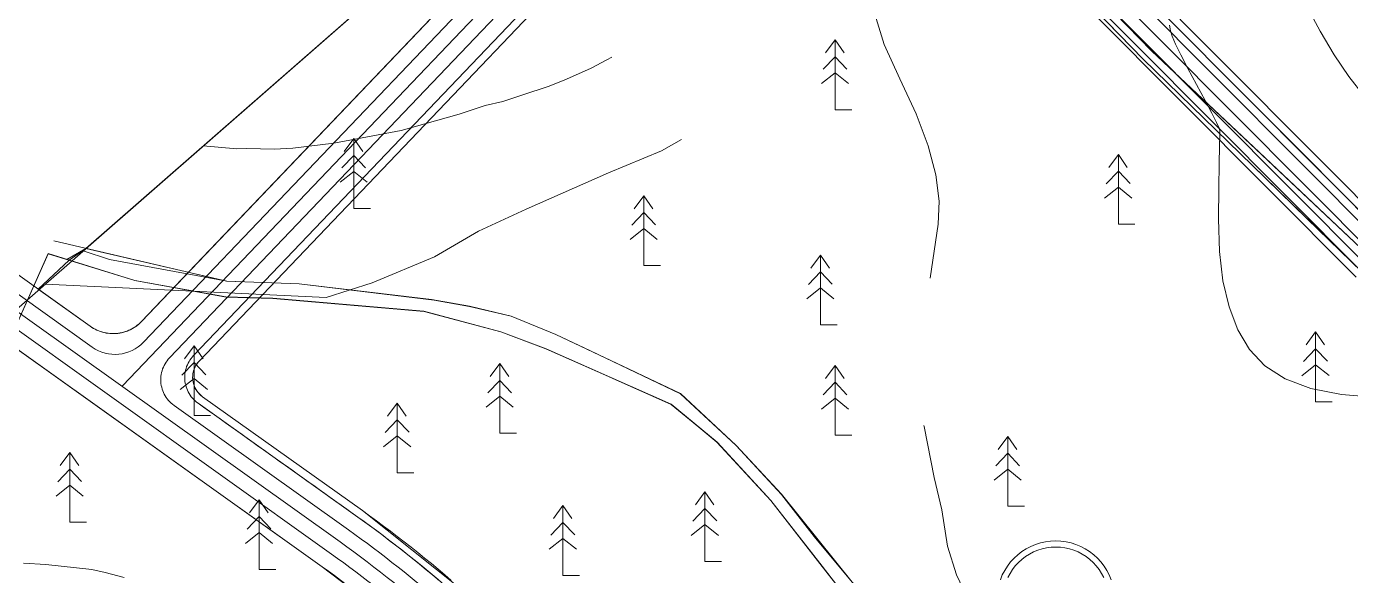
# Model space of a CAD drawing. Header units: metres. Extents: x 532950 to 537618, y 1849954 to 1853119.
# Drawn here: x 533856.8 to 534192.4, y 1851473.4 to 1851612.5 of the extents above; entities that cross this region are included whole.
import ezdxf

# ---------------------------------------------------------------- set-up
doc = ezdxf.new("R2010")
doc.units = ezdxf.units.M
doc.header["$LTSCALE"] = 3.1
for name, color, linetype, lineweight in [('11', 7, 'Continuous', 13), ('29', 7, 'Continuous', 13), ('46', 7, 'Continuous', 13), ('52', 7, 'Continuous', 13), ('53', 7, 'Continuous', 13), ('55', 7, 'Continuous', 13), ('58', 7, 'Continuous', 13), ('60', 7, 'Continuous', 13), ('9', 7, 'Continuous', 13)]:
    doc.layers.add(name, color=color, linetype=linetype, lineweight=lineweight)

msp = doc.modelspace()

# ---------------------------------------------------------------- linework, layer by layer
at = {"layer": '11'}
for points in [[(534514.83, 1851160.09), (534199.19, 1851553.82), (534053.21, 1851700.48)], [(534036.81, 1851684.57), (533881.1, 1851521.47)], [(533967.59, 1851456.18), (533966.03, 1851457.64), (533964.46, 1851459.09), (533962.88, 1851460.52), (533961.29, 1851461.94), (533959.69, 1851463.35), (533958.07, 1851464.75), (533956.45, 1851466.14), (533954.82, 1851467.52), (533953.18, 1851468.89), (533951.53, 1851470.24), (533949.87, 1851471.58), (533948.2, 1851472.91), (533946.52, 1851474.23), (533944.83, 1851475.54), (533943.13, 1851476.83), (533941.43, 1851478.11), (533939.71, 1851479.38), (533937.98, 1851480.64), (533936.25, 1851481.88), (533801.83, 1851577.69)]]:
    msp.add_lwpolyline(points, dxfattribs=at)
at = {"layer": '29'}
for points in [[(534240.97, 1851843.31), (534072.31, 1851703.96), (534071.79, 1851703.49), (534071.31, 1851702.98), (534070.88, 1851702.43), (534070.5, 1851701.84), (534070.17, 1851701.22), (534069.9, 1851700.57), (534069.69, 1851699.91), (534069.53, 1851699.22), (534069.44, 1851698.53), (534069.4, 1851697.83), (534069.43, 1851697.13), (534069.52, 1851696.44), (534069.67, 1851695.75), (534069.88, 1851695.08), (534070.14, 1851694.44), (534070.46, 1851693.81), (534070.84, 1851693.22), (534071.26, 1851692.67), (534071.73, 1851692.15), (534204.61, 1851558.66)], [(534071.73, 1851692.15), (534204.61, 1851558.66)], [(533966.93, 1851469.96), (533941.91, 1851489.82), (533901.41, 1851518.69), (533901, 1851519.01), (533900.63, 1851519.36), (533900.28, 1851519.74), (533899.97, 1851520.14), (533899.69, 1851520.58), (533899.46, 1851521.03), (533899.26, 1851521.51), (533899.1, 1851522), (533898.99, 1851522.5), (533898.92, 1851523.01), (533898.89, 1851523.52), (533898.91, 1851524.04), (533898.97, 1851524.55), (533899.08, 1851525.05), (533899.22, 1851525.54), (533899.41, 1851526.02), (533899.64, 1851526.48), (533899.91, 1851526.92), (533900.21, 1851527.33), (533900.55, 1851527.72), (534048.8, 1851683.01)], [(533900.55, 1851527.72), (534048.8, 1851683.01)], [(534060.26, 1851683.13), (534193.78, 1851548.98)], [(534060.26, 1851683.13), (534193.78, 1851548.98)], [(533964.44, 1851472.14), (533962.77, 1851473.57), (533961.08, 1851474.99), (533959.39, 1851476.4), (533957.68, 1851477.8), (533955.97, 1851479.19), (533954.25, 1851480.56), (533952.51, 1851481.92), (533950.77, 1851483.27), (533949.02, 1851484.6), (533947.25, 1851485.93), (533945.48, 1851487.24), (533943.7, 1851488.54), (533941.91, 1851489.82), (533901.41, 1851518.69), (533901.13, 1851518.9), (533900.86, 1851519.13), (533900.6, 1851519.38), (533900.36, 1851519.64), (533900.14, 1851519.92), (533899.93, 1851520.2), (533899.74, 1851520.5), (533899.57, 1851520.81), (533899.41, 1851521.13), (533899.28, 1851521.46), (533899.16, 1851521.79), (533899.07, 1851522.14), (533898.99, 1851522.48), (533898.94, 1851522.83), (533898.9, 1851523.19), (533898.89, 1851523.54), (533898.9, 1851523.89), (533898.93, 1851524.25), (533898.98, 1851524.6), (533899.05, 1851524.95), (533899.14, 1851525.29), (533899.25, 1851525.63), (533899.38, 1851525.95), (533899.53, 1851526.28), (533899.7, 1851526.59), (533899.89, 1851526.89), (533900.09, 1851527.18), (533900.31, 1851527.46), (533900.55, 1851527.72)]]:
    msp.add_lwpolyline(points, dxfattribs=at)
at = {"layer": '46'}
for points in [[(534031.52, 1851690.25), (533897.84, 1851550.22), (533885.96, 1851537.78), (533885.31, 1851537.16), (533884.62, 1851536.6), (533883.87, 1851536.11), (533883.09, 1851535.68), (533882.27, 1851535.33), (533881.42, 1851535.05), (533880.55, 1851534.85), (533879.67, 1851534.73), (533878.78, 1851534.68), (533877.89, 1851534.72), (533877, 1851534.83), (533876.13, 1851535.02), (533875.28, 1851535.29), (533874.46, 1851535.64), (533873.67, 1851536.05), (533872.92, 1851536.54), (533859.75, 1851545.92), (533867.56, 1851553.31), (533871.83, 1851556.27), (533977.25, 1851648.42)], [(533847.74, 1851535.45), (533931.75, 1851475.57), (533945.71, 1851464.98), (533959.02, 1851453.56), (533956.85, 1851451.18), (533957.08, 1851453.17), (533954.43, 1851453.08), (533945.63, 1851451.13), (533936.94, 1851450.16), (533925.98, 1851452.88), (533918.63, 1851452.8), (533911.28, 1851450.79), (533902.52, 1851451.38), (533888.99, 1851460.18), (533871.92, 1851468.29), (533852.43, 1851471.63)]]:
    msp.add_lwpolyline(points, dxfattribs=at)
at = {"layer": '52'}
for p, q in [((534201.62, 1851555.99), (534065.93, 1851692.31)), ((534034.25, 1851687.32), (533886.46, 1851532.51)), ((533873.42, 1851531.27), (533804.01, 1851580.74)), ((533934.07, 1851478.83), (533799.66, 1851574.63))]:
    msp.add_line(p, q, dxfattribs=at)
for points in [[(533938.43, 1851484.94), (533894.17, 1851516.48), (533893.79, 1851516.77), (533893.43, 1851517.08), (533893.09, 1851517.4), (533892.77, 1851517.75), (533892.47, 1851518.12), (533892.19, 1851518.5), (533891.94, 1851518.9), (533891.71, 1851519.31), (533891.5, 1851519.74), (533891.32, 1851520.18), (533891.17, 1851520.62), (533891.04, 1851521.08), (533890.94, 1851521.54), (533890.87, 1851522.01), (533890.83, 1851522.48), (533890.81, 1851522.95), (533890.82, 1851523.42), (533890.86, 1851523.89), (533890.93, 1851524.36), (533891.02, 1851524.83), (533891.14, 1851525.28), (533891.29, 1851525.73), (533891.47, 1851526.17), (533891.67, 1851526.6), (533891.89, 1851527.01), (533892.14, 1851527.42), (533892.41, 1851527.8), (533892.71, 1851528.17), (533893.02, 1851528.52), (534045.91, 1851688.67)], [(534060.23, 1851688.82), (534196.77, 1851551.65)]]:
    msp.add_lwpolyline(points, dxfattribs=at)
for centre, radius, start, end in [((533879.23, 1851539.41), 10, 234.5211, 316.3287), ((533762.13, 1851237.58), 303.75, 42.6971, 54.5211), ((533762.13, 1851237.58), 296.25, 42.6971, 54.5211)]:
    msp.add_arc(centre, radius, start, end, dxfattribs=at)
at = {"layer": '53'}
for p, q in [((534203.11, 1851557.33), (534070.32, 1851690.74)), ((533931.75, 1851475.57), (533797.34, 1851571.38))]:
    msp.add_line(p, q, dxfattribs=at)
for points in [[(534031.52, 1851690.25), (533885.96, 1851537.78), (533885.61, 1851537.43), (533885.24, 1851537.1), (533884.86, 1851536.79), (533884.47, 1851536.49), (533884.06, 1851536.22), (533883.64, 1851535.97), (533883.2, 1851535.74), (533882.75, 1851535.53), (533882.3, 1851535.34), (533881.84, 1851535.18), (533881.36, 1851535.04), (533880.89, 1851534.92), (533880.4, 1851534.82), (533879.92, 1851534.75), (533879.43, 1851534.71), (533878.93, 1851534.68), (533878.44, 1851534.69), (533877.95, 1851534.71), (533877.46, 1851534.76), (533876.97, 1851534.84), (533876.49, 1851534.93), (533876.01, 1851535.06), (533875.54, 1851535.2), (533875.08, 1851535.37), (533874.63, 1851535.56), (533874.18, 1851535.77), (533873.75, 1851536.01), (533873.33, 1851536.26), (533872.92, 1851536.54), (533806.33, 1851584)], [(533940.75, 1851488.2), (533900.25, 1851517.06), (533899.87, 1851517.35), (533899.51, 1851517.65), (533899.17, 1851517.98), (533898.85, 1851518.33), (533898.55, 1851518.7), (533898.28, 1851519.08), (533898.02, 1851519.48), (533897.79, 1851519.89), (533897.59, 1851520.32), (533897.41, 1851520.75), (533897.25, 1851521.2), (533897.13, 1851521.66), (533897.03, 1851522.12), (533896.95, 1851522.58), (533896.91, 1851523.06), (533896.89, 1851523.53), (533896.9, 1851524), (533896.94, 1851524.47), (533897.01, 1851524.94), (533897.1, 1851525.4), (533897.22, 1851525.86), (533897.37, 1851526.31), (533897.55, 1851526.75), (533897.75, 1851527.18), (533897.97, 1851527.59), (533898.22, 1851527.99), (533898.49, 1851528.38), (533898.79, 1851528.75), (533899.11, 1851529.1), (534047.35, 1851684.39)], [(533899.11, 1851529.1), (534047.35, 1851684.39)], [(534061.67, 1851684.54), (534195.27, 1851550.32)], [(534061.67, 1851684.54), (534195.27, 1851550.32)], [(533897.1, 1851525.4), (533897.22, 1851525.86), (533897.37, 1851526.31), (533897.55, 1851526.75), (533897.75, 1851527.18), (533897.97, 1851527.59), (533898.22, 1851527.99), (533898.49, 1851528.38), (533898.79, 1851528.75), (533899.11, 1851529.1)], [(533961.47, 1851472.05), (533959.8, 1851473.46), (533958.12, 1851474.86), (533956.42, 1851476.25), (533954.72, 1851477.63), (533953.01, 1851478.99), (533951.28, 1851480.34), (533949.55, 1851481.68), (533947.81, 1851483.01), (533946.06, 1851484.33), (533944.3, 1851485.63), (533942.53, 1851486.92), (533940.75, 1851488.2), (533939.35, 1851489.19), (533937.95, 1851490.19), (533936.56, 1851491.18), (533935.16, 1851492.18), (533933.76, 1851493.17), (533932.37, 1851494.17), (533930.97, 1851495.16), (533929.57, 1851496.16), (533928.18, 1851497.15), (533926.78, 1851498.15), (533925.39, 1851499.15), (533923.99, 1851500.14), (533922.59, 1851501.14), (533921.2, 1851502.13), (533919.8, 1851503.13), (533918.4, 1851504.12), (533917.01, 1851505.12), (533915.61, 1851506.11), (533914.21, 1851507.11), (533912.82, 1851508.1), (533911.42, 1851509.1), (533910.02, 1851510.09), (533908.63, 1851511.09), (533907.23, 1851512.09), (533905.83, 1851513.08), (533904.44, 1851514.08), (533903.04, 1851515.07), (533901.64, 1851516.07), (533900.25, 1851517.06), (533899.87, 1851517.35), (533899.51, 1851517.65), (533899.17, 1851517.98), (533898.85, 1851518.33), (533898.55, 1851518.7), (533898.28, 1851519.08), (533898.02, 1851519.48), (533897.79, 1851519.89), (533897.59, 1851520.32), (533897.41, 1851520.75), (533897.25, 1851521.2), (533897.13, 1851521.66), (533897.03, 1851522.12), (533896.95, 1851522.58), (533896.91, 1851523.06), (533896.89, 1851523.53), (533896.9, 1851524), (533896.94, 1851524.47), (533897.01, 1851524.94), (533897.1, 1851525.4)]]:
    msp.add_lwpolyline(points, dxfattribs=at)
for radius in [307.75, 292.25]:
    msp.add_arc((533762.13, 1851237.58), radius, 42.6971, 54.5211, dxfattribs=at)
at = {"layer": '55'}
for p, q in [((534139.79, 1851604.24), (534121.37, 1851623.2)), ((534061.75, 1851609.09), (534061.75, 1851591.42)), ((534058.69, 1851601.65), (534061.75, 1851604.84)), ((534064.73, 1851601.71), (534061.75, 1851604.84)), ((534058.27, 1851598.02), (534061.75, 1851600.8)), ((534065.16, 1851598.03), (534061.75, 1851600.8)), ((534061.75, 1851591.42), (534065.95, 1851591.42)), ((533939.75, 1851584.09), (533939.75, 1851566.42)), ((533936.69, 1851576.65), (533939.75, 1851579.84)), ((533942.73, 1851576.71), (533939.75, 1851579.84)), ((534133.52, 1851580.09), (534133.52, 1851562.42)), ((533936.27, 1851573.02), (533939.75, 1851575.8)), ((533943.16, 1851573.03), (533939.75, 1851575.8)), ((534130.46, 1851572.65), (534133.52, 1851575.85)), ((534136.5, 1851572.71), (534133.52, 1851575.85)), ((534130.04, 1851569.02), (534133.52, 1851571.8)), ((534136.93, 1851569.03), (534133.52, 1851571.8)), ((534013.25, 1851569.59), (534013.25, 1851551.92)), ((533939.75, 1851566.42), (533943.95, 1851566.42)), ((534010.19, 1851562.15), (534013.25, 1851565.34)), ((534016.23, 1851562.21), (534013.25, 1851565.34)), ((534009.77, 1851558.52), (534013.25, 1851561.3)), ((534016.66, 1851558.53), (534013.25, 1851561.3)), ((534133.52, 1851562.42), (534137.72, 1851562.42)), ((534058.02, 1851554.59), (534058.02, 1851536.92)), ((534013.25, 1851551.92), (534017.45, 1851551.92)), ((534054.96, 1851547.15), (534058.02, 1851550.35)), ((534061, 1851547.21), (534058.02, 1851550.35)), ((534054.54, 1851543.52), (534058.02, 1851546.3)), ((534061.43, 1851543.53), (534058.02, 1851546.3)), ((534058.02, 1851536.92), (534062.22, 1851536.92)), ((534183.52, 1851535.09), (534183.52, 1851517.42)), ((533899.25, 1851531.59), (533899.25, 1851513.92)), ((534180.46, 1851527.65), (534183.52, 1851530.85)), ((534186.5, 1851527.71), (534183.52, 1851530.85)), ((533896.19, 1851524.15), (533899.25, 1851527.34)), ((533902.23, 1851524.21), (533899.25, 1851527.34)), ((533976.75, 1851527.09), (533976.75, 1851509.42)), ((534061.75, 1851526.59), (534061.75, 1851508.92)), ((534180.04, 1851524.02), (534183.52, 1851526.8)), ((534186.93, 1851524.03), (534183.52, 1851526.8)), ((533895.77, 1851520.52), (533899.25, 1851523.3)), ((533902.66, 1851520.53), (533899.25, 1851523.3)), ((533973.69, 1851519.65), (533976.75, 1851522.84)), ((533979.73, 1851519.71), (533976.75, 1851522.84)), ((534058.69, 1851519.15), (534061.75, 1851522.34)), ((534064.73, 1851519.21), (534061.75, 1851522.34)), ((533973.27, 1851516.02), (533976.75, 1851518.8)), ((533980.16, 1851516.03), (533976.75, 1851518.8)), ((534058.27, 1851515.52), (534061.75, 1851518.3)), ((534065.16, 1851515.53), (534061.75, 1851518.3)), ((534183.52, 1851517.42), (534187.72, 1851517.42)), ((533950.75, 1851517.09), (533950.75, 1851499.42)), ((533899.25, 1851513.92), (533903.45, 1851513.92)), ((533947.69, 1851509.65), (533950.75, 1851512.84)), ((533953.73, 1851509.71), (533950.75, 1851512.84)), ((533947.27, 1851506.02), (533950.75, 1851508.8)), ((533954.16, 1851506.03), (533950.75, 1851508.8)), ((533976.75, 1851509.42), (533980.95, 1851509.42)), ((534061.75, 1851508.92), (534065.95, 1851508.92)), ((534105.52, 1851508.59), (534105.52, 1851490.92)), ((533867.75, 1851504.59), (533867.75, 1851486.92)), ((534102.46, 1851501.15), (534105.52, 1851504.35)), ((534108.5, 1851501.21), (534105.52, 1851504.35)), ((533864.69, 1851497.15), (533867.75, 1851500.34)), ((533870.73, 1851497.21), (533867.75, 1851500.34)), ((533950.75, 1851499.42), (533954.95, 1851499.42)), ((534102.04, 1851497.52), (534105.52, 1851500.3)), ((534108.93, 1851497.53), (534105.52, 1851500.3)), ((533864.27, 1851493.52), (533867.75, 1851496.3)), ((533871.16, 1851493.53), (533867.75, 1851496.3)), ((534028.75, 1851494.59), (534028.75, 1851476.92)), ((533915.75, 1851492.59), (533915.75, 1851474.92)), ((533992.75, 1851491.09), (533992.75, 1851473.42)), ((534105.52, 1851490.92), (534109.72, 1851490.92)), ((533912.69, 1851485.15), (533915.75, 1851488.34)), ((533918.73, 1851485.21), (533915.75, 1851488.34)), ((534025.69, 1851487.15), (534028.75, 1851490.34)), ((534031.73, 1851487.21), (534028.75, 1851490.34)), ((533867.75, 1851486.92), (533871.95, 1851486.92)), ((533912.27, 1851481.52), (533915.75, 1851484.3)), ((533919.16, 1851481.53), (533915.75, 1851484.3)), ((533989.69, 1851483.65), (533992.75, 1851486.84)), ((533995.73, 1851483.71), (533992.75, 1851486.84)), ((534025.27, 1851483.52), (534028.75, 1851486.3)), ((534032.16, 1851483.53), (534028.75, 1851486.3)), ((533989.27, 1851480.02), (533992.75, 1851482.8)), ((533996.16, 1851480.03), (533992.75, 1851482.8)), ((533915.75, 1851474.92), (533919.95, 1851474.92)), ((534028.75, 1851476.92), (534032.95, 1851476.92)), ((533992.75, 1851473.42), (533996.95, 1851473.42))]:
    msp.add_line(p, q, dxfattribs=at)
for points in [[(534196.45, 1851554.97), (534182.82, 1851567.82), (534169.18, 1851580.67), (534141.92, 1851606.36), (534132.71, 1851615.84), (534123.5, 1851625.31), (534111.13, 1851637.59), (534109.02, 1851635.46), (534121.37, 1851623.2), (534139.79, 1851604.24), (534167.53, 1851577.28), (534181.4, 1851563.8), (534195.27, 1851550.32)], [(534195.27, 1851550.32), (534139.79, 1851604.24), (534121.37, 1851623.2), (534109.02, 1851635.46)], [(534196.45, 1851554.97), (534141.92, 1851606.36), (534123.5, 1851625.31), (534111.13, 1851637.59)], [(534071.83, 1851615.65), (534074.19, 1851607.97), (534078.11, 1851599.24), (534082.26, 1851590.37), (534085.31, 1851582.25), (534087.26, 1851574.89), (534088.1, 1851568.28), (534087.83, 1851562.42), (534085.79, 1851548.73)], [(534181.59, 1851617), (534184.68, 1851611.33), (534188.2, 1851605.3), (534191.94, 1851599.79), (534195.89, 1851594.78)], [(534159.27, 1851586.04), (534159.08, 1851586.7), (534158.38, 1851588.2), (534157.2, 1851590.55), (534155.51, 1851593.74), (534153.33, 1851597.77), (534151.12, 1851601.89), (534149.35, 1851605.3), (534148.02, 1851608.03), (534147.14, 1851610.07), (534146.7, 1851611.42), (534146.45, 1851612.83)], [(534059.32, 1851605.8), (534061.75, 1851609.09), (534064.02, 1851605.8)], [(534059.32, 1851605.8), (534061.75, 1851609.09), (534064.02, 1851605.8)], [(534065.95, 1851591.42), (534061.75, 1851591.42), (534061.75, 1851609.09)], [(533901.55, 1851582.25), (533910.1, 1851581.54), (533912.5, 1851581.61), (533919.62, 1851581.42), (533924.28, 1851581.64), (533934.69, 1851582.95), (533951.72, 1851586.18), (533966.47, 1851590.31), (533973.06, 1851592.47), (533977.5, 1851593.5), (533982.35, 1851595.08), (533989.27, 1851597.39), (533993.62, 1851599.14), (533999.88, 1851601.97), (534003.83, 1851604.03), (534005.1, 1851604.76)], [(533901.55, 1851582.25), (533910.1, 1851581.54), (533912.5, 1851581.61), (533919.62, 1851581.42), (533924.28, 1851581.64), (533934.69, 1851582.95), (533951.72, 1851586.18), (533966.47, 1851590.31), (533973.06, 1851592.47), (533977.5, 1851593.5), (533982.35, 1851595.08), (533989.27, 1851597.39), (533993.62, 1851599.14), (533999.88, 1851601.97), (534003.83, 1851604.03), (534005.1, 1851604.76)], [(534058.69, 1851601.65), (534061.75, 1851604.84), (534064.73, 1851601.71)], [(534058.27, 1851598.02), (534061.75, 1851600.8), (534065.16, 1851598.03)], [(534199.11, 1851518.49), (534190.04, 1851519.22), (534182.27, 1851520.8), (534175.8, 1851523.23), (534170.62, 1851526.52), (534166.73, 1851530.66), (534163.83, 1851535.63), (534161.6, 1851541.43), (534160.03, 1851548.05), (534159.13, 1851555.49), (534158.89, 1851563.75), (534158.98, 1851571.59), (534159.07, 1851577.73), (534159.15, 1851582.19), (534159.21, 1851584.96), (534159.27, 1851586.04)], [(534022.78, 1851583.89), (534017.73, 1851581.02), (534004.3, 1851575.39), (533983.39, 1851566.2), (533971.36, 1851560.62), (533960.2, 1851554.17), (533944.4, 1851547.51), (533932.7, 1851543.81), (533861.47, 1851547.2)], [(534022.78, 1851583.89), (534017.73, 1851581.02), (534004.3, 1851575.39), (533983.39, 1851566.2), (533971.36, 1851560.62), (533960.2, 1851554.17), (533944.4, 1851547.51), (533932.7, 1851543.81), (533861.47, 1851547.2)], [(533937.32, 1851580.8), (533939.75, 1851584.09), (533942.02, 1851580.8)], [(533937.32, 1851580.8), (533939.75, 1851584.09), (533942.02, 1851580.8)], [(533943.95, 1851566.42), (533939.75, 1851566.42), (533939.75, 1851584.09)], [(533936.69, 1851576.65), (533939.75, 1851579.84), (533942.73, 1851576.71)], [(534131.09, 1851576.8), (534133.52, 1851580.09), (534135.79, 1851576.8)], [(534131.09, 1851576.8), (534133.52, 1851580.09), (534135.79, 1851576.8)], [(534137.72, 1851562.42), (534133.52, 1851562.42), (534133.52, 1851580.09)], [(533936.27, 1851573.02), (533939.75, 1851575.8), (533943.16, 1851573.03)], [(534130.46, 1851572.65), (534133.52, 1851575.85), (534136.5, 1851572.71)], [(534130.04, 1851569.02), (534133.52, 1851571.8), (534136.93, 1851569.03)], [(534010.82, 1851566.3), (534013.25, 1851569.59), (534015.52, 1851566.3)], [(534010.82, 1851566.3), (534013.25, 1851569.59), (534015.52, 1851566.3)], [(534017.45, 1851551.92), (534013.25, 1851551.92), (534013.25, 1851569.59)], [(534010.19, 1851562.15), (534013.25, 1851565.34), (534016.23, 1851562.21)], [(534009.77, 1851558.52), (534013.25, 1851561.3), (534016.66, 1851558.53)], [(534205.25, 1851325.94), (534189.27, 1851339.3), (534179.85, 1851348.49), (534178.09, 1851350.83), (534167.62, 1851362.15), (534143.18, 1851389.78), (534121.41, 1851411.55), (534104.36, 1851431.45), (534086.69, 1851450.6), (534066.02, 1851471.73), (534048.16, 1851493.96), (534036.61, 1851506.36), (534022.57, 1851519.48), (533990.97, 1851534.49), (533979.62, 1851539.14), (533969.04, 1851541.61), (533959.42, 1851543.34), (533925.88, 1851547.29), (533907.51, 1851548), (533863.73, 1851558.15)], [(533957.53, 1851540.35), (533919.22, 1851543.64), (533907.34, 1851543.96), (533884.22, 1851548.16), (533862.3, 1851554.94), (533852.14, 1851532.18)], [(534201.15, 1851323.64), (534186.52, 1851336.85), (534171, 1851354.65), (534103.41, 1851427.58), (534071.63, 1851461.01), (534063.36, 1851469.41), (534057.86, 1851476.45), (534045.41, 1851492.38), (534031.8, 1851507.18), (534020.2, 1851516.76), (533999.76, 1851525.82), (533988.46, 1851530.83), (533977.01, 1851535.11), (533957.54, 1851540.32), (533919.23, 1851543.61), (533907.35, 1851543.93), (533884.23, 1851548.13), (533862.31, 1851554.91), (533852.15, 1851532.15)], [(534201.15, 1851323.64), (534186.52, 1851336.85), (534171, 1851354.65), (534103.41, 1851427.58), (534071.63, 1851461.01), (534063.36, 1851469.41), (534057.86, 1851476.45), (534045.41, 1851492.38), (534031.8, 1851507.18), (534020.2, 1851516.76), (533999.76, 1851525.82), (533988.46, 1851530.83), (533977.01, 1851535.11), (533957.54, 1851540.32), (533919.23, 1851543.61), (533907.35, 1851543.93), (533884.23, 1851548.13), (533862.31, 1851554.91), (533852.15, 1851532.15)], [(533862.3, 1851554.94), (533884.22, 1851548.16), (533907.34, 1851543.96), (533919.22, 1851543.64), (533957.53, 1851540.35), (533977, 1851535.14), (533988.45, 1851530.86), (534020.19, 1851516.79), (534031.79, 1851507.21), (534045.4, 1851492.41), (534063.35, 1851469.44), (534071.62, 1851461.04), (534103.4, 1851427.61), (534170.99, 1851354.68), (534186.51, 1851336.88), (534202.1, 1851322.8)], [(533871.83, 1851556.27), (533867, 1851553.48), (533884.23, 1851548.13), (533907.34, 1851543.96), (533919.22, 1851543.64), (533957.54, 1851540.32), (533977.01, 1851535.11), (533988.46, 1851530.83), (534020.19, 1851516.79), (534031.8, 1851507.18), (534045.4, 1851492.41), (534054.37, 1851480.92), (534063.35, 1851469.44), (534080.85, 1851451.16), (534102.14, 1851428.92), (534137.2, 1851391.12), (534171, 1851354.65), (534186.52, 1851336.85), (534194.31, 1851329.82)], [(533871.16, 1851555.68), (533877.79, 1851553.49), (533907.52, 1851547.97), (533925.89, 1851547.26), (533941.3, 1851545.45), (533959.43, 1851543.31), (533969.05, 1851541.58), (533979.63, 1851539.11), (533990.98, 1851534.46), (533999.76, 1851530.29), (534022.58, 1851519.45), (534036.62, 1851506.33), (534048.17, 1851493.93), (534056.38, 1851483.3), (534066.03, 1851471.7)], [(533871.16, 1851555.68), (533877.79, 1851553.49), (533907.52, 1851547.97), (533925.89, 1851547.26), (533941.3, 1851545.45), (533959.43, 1851543.31), (533969.05, 1851541.58), (533979.63, 1851539.11), (533990.98, 1851534.46), (533999.76, 1851530.29), (534022.58, 1851519.45), (534036.62, 1851506.33), (534048.17, 1851493.93), (534056.38, 1851483.3), (534066.03, 1851471.7)], [(534066.03, 1851471.7), (534048.17, 1851493.93), (534036.62, 1851506.33), (534022.58, 1851519.45), (534011.17, 1851524.87), (533990.98, 1851534.46), (533979.63, 1851539.11), (533969.05, 1851541.58), (533960.1, 1851543.19), (533942.65, 1851545.3), (533925.89, 1851547.26), (533907.52, 1851547.97), (533871.83, 1851556.27)], [(534055.59, 1851551.3), (534058.02, 1851554.59), (534060.29, 1851551.3)], [(534055.59, 1851551.3), (534058.02, 1851554.59), (534060.29, 1851551.3)], [(534062.22, 1851536.92), (534058.02, 1851536.92), (534058.02, 1851554.59)], [(534054.96, 1851547.15), (534058.02, 1851550.35), (534061, 1851547.21)], [(534054.54, 1851543.52), (534058.02, 1851546.3), (534061.43, 1851543.53)], [(534202.1, 1851322.8), (534186.51, 1851336.88), (534170.99, 1851354.68), (534103.4, 1851427.61), (534071.62, 1851461.04), (534063.35, 1851469.44), (534057.85, 1851476.48), (534045.4, 1851492.41), (534031.79, 1851507.21), (534020.19, 1851516.79), (533999.75, 1851525.85), (533988.45, 1851530.86), (533977, 1851535.14), (533957.53, 1851540.35)], [(534181.09, 1851531.8), (534183.52, 1851535.09), (534185.79, 1851531.8)], [(534181.09, 1851531.8), (534183.52, 1851535.09), (534185.79, 1851531.8)], [(534187.72, 1851517.42), (534183.52, 1851517.42), (534183.52, 1851535.09)], [(533896.82, 1851528.3), (533899.25, 1851531.59), (533901.52, 1851528.3)], [(533896.82, 1851528.3), (533899.25, 1851531.59), (533901.52, 1851528.3)], [(533903.45, 1851513.92), (533899.25, 1851513.92), (533899.25, 1851531.59)], [(534180.46, 1851527.65), (534183.52, 1851530.85), (534186.5, 1851527.71)], [(533896.19, 1851524.15), (533899.25, 1851527.34), (533902.23, 1851524.21)], [(533974.32, 1851523.8), (533976.75, 1851527.09), (533979.02, 1851523.8)], [(533974.32, 1851523.8), (533976.75, 1851527.09), (533979.02, 1851523.8)], [(533980.95, 1851509.42), (533976.75, 1851509.42), (533976.75, 1851527.09)], [(534059.32, 1851523.3), (534061.75, 1851526.59), (534064.02, 1851523.3)], [(534059.32, 1851523.3), (534061.75, 1851526.59), (534064.02, 1851523.3)], [(534065.95, 1851508.92), (534061.75, 1851508.92), (534061.75, 1851526.59)], [(534180.04, 1851524.02), (534183.52, 1851526.8), (534186.93, 1851524.03)], [(533895.77, 1851520.52), (533899.25, 1851523.3), (533902.66, 1851520.53)], [(533973.69, 1851519.65), (533976.75, 1851522.84), (533979.73, 1851519.71)], [(534058.69, 1851519.15), (534061.75, 1851522.34), (534064.73, 1851519.21)], [(533973.27, 1851516.02), (533976.75, 1851518.8), (533980.16, 1851516.03)], [(534058.27, 1851515.52), (534061.75, 1851518.3), (534065.16, 1851515.53)], [(533948.32, 1851513.8), (533950.75, 1851517.09), (533953.02, 1851513.8)], [(533948.32, 1851513.8), (533950.75, 1851517.09), (533953.02, 1851513.8)], [(533954.95, 1851499.42), (533950.75, 1851499.42), (533950.75, 1851517.09)], [(533947.69, 1851509.65), (533950.75, 1851512.84), (533953.73, 1851509.71)], [(534196.44, 1851321.67), (534185.71, 1851335.88), (534178.51, 1851347.34), (534172.99, 1851359.01), (534170.25, 1851368.15), (534168.25, 1851377.28), (534165.27, 1851387.35), (534158.05, 1851400.72), (534150.74, 1851410.56), (534140.02, 1851420.4), (534122.26, 1851433.63), (534116.24, 1851438.3), (534108.68, 1851445.88), (534104.7, 1851451.24), (534098.18, 1851461.61), (534092.52, 1851473.58), (534090.22, 1851480.86), (534088.8, 1851490), (534086.81, 1851498.2), (534084.27, 1851511.11), (534084.23, 1851511.36)], [(533947.27, 1851506.02), (533950.75, 1851508.8), (533954.16, 1851506.03)], [(534103.09, 1851505.3), (534105.52, 1851508.59), (534107.79, 1851505.3)], [(534103.09, 1851505.3), (534105.52, 1851508.59), (534107.79, 1851505.3)], [(534109.72, 1851490.92), (534105.52, 1851490.92), (534105.52, 1851508.59)], [(533865.32, 1851501.3), (533867.75, 1851504.59), (533870.02, 1851501.3)], [(533865.32, 1851501.3), (533867.75, 1851504.59), (533870.02, 1851501.3)], [(533871.95, 1851486.92), (533867.75, 1851486.92), (533867.75, 1851504.59)], [(534102.46, 1851501.15), (534105.52, 1851504.35), (534108.5, 1851501.21)], [(533864.69, 1851497.15), (533867.75, 1851500.34), (533870.73, 1851497.21)], [(534102.04, 1851497.52), (534105.52, 1851500.3), (534108.93, 1851497.53)], [(533864.27, 1851493.52), (533867.75, 1851496.3), (533871.16, 1851493.53)], [(534026.32, 1851491.3), (534028.75, 1851494.59), (534031.02, 1851491.3)], [(534026.32, 1851491.3), (534028.75, 1851494.59), (534031.02, 1851491.3)], [(534032.95, 1851476.92), (534028.75, 1851476.92), (534028.75, 1851494.59)], [(533913.32, 1851489.3), (533915.75, 1851492.59), (533918.02, 1851489.3)], [(533913.32, 1851489.3), (533915.75, 1851492.59), (533918.02, 1851489.3)], [(533919.95, 1851474.92), (533915.75, 1851474.92), (533915.75, 1851492.59)], [(533990.32, 1851487.8), (533992.75, 1851491.09), (533995.02, 1851487.8)], [(533990.32, 1851487.8), (533992.75, 1851491.09), (533995.02, 1851487.8)], [(533996.95, 1851473.42), (533992.75, 1851473.42), (533992.75, 1851491.09)], [(533912.69, 1851485.15), (533915.75, 1851488.34), (533918.73, 1851485.21)], [(534025.69, 1851487.15), (534028.75, 1851490.34), (534031.73, 1851487.21)], [(533912.27, 1851481.52), (533915.75, 1851484.3), (533919.16, 1851481.53)], [(533989.69, 1851483.65), (533992.75, 1851486.84), (533995.73, 1851483.71)], [(534025.27, 1851483.52), (534028.75, 1851486.3), (534032.16, 1851483.53)], [(533989.27, 1851480.02), (533992.75, 1851482.8), (533996.16, 1851480.03)], [(533856.05, 1851476.53), (533861.64, 1851476.2), (533873.38, 1851474.87), (533876.72, 1851474.16), (533881.57, 1851472.9)]]:
    msp.add_lwpolyline(points, dxfattribs=at)
at = {"layer": '58'}
for points in [[(533867.56, 1851553.31), (533871.83, 1851556.27), (533977.25, 1851648.42), (534130.25, 1851934.92), (534331.47, 1852261.17)], [(534031.52, 1851690.25), (533897.84, 1851550.22), (533885.96, 1851537.78), (533885.61, 1851537.43), (533885.24, 1851537.1), (533884.86, 1851536.79), (533884.47, 1851536.49), (533884.06, 1851536.22), (533883.64, 1851535.97), (533883.2, 1851535.74), (533882.75, 1851535.53), (533882.3, 1851535.34), (533881.84, 1851535.18), (533881.36, 1851535.04), (533880.89, 1851534.92), (533880.4, 1851534.82), (533879.92, 1851534.75), (533879.43, 1851534.71), (533878.93, 1851534.68), (533878.44, 1851534.69), (533877.95, 1851534.71), (533877.46, 1851534.76), (533876.97, 1851534.84), (533876.49, 1851534.93), (533876.01, 1851535.06), (533875.54, 1851535.2), (533875.08, 1851535.37), (533874.63, 1851535.56), (533874.18, 1851535.77), (533873.75, 1851536.01), (533873.33, 1851536.26), (533872.92, 1851536.54), (533859.75, 1851545.92), (533867.56, 1851553.31)], [(534070.32, 1851690.74), (534203.11, 1851557.33)], [(533847.74, 1851535.45), (533931.75, 1851475.57), (533932.74, 1851474.87), (533933.72, 1851474.16), (533934.69, 1851473.45), (533935.67, 1851472.73)]]:
    msp.add_lwpolyline(points, dxfattribs=at)
at = {"layer": '60'}
msp.add_lwpolyline([(536154.15, 1851837.6), (534610.33, 1852284.53), (534600.32, 1852290.54), (534590.7, 1852288.94), (534492.17, 1852324.08), (534334.23, 1852264.06), (534331.47, 1852261.17), (534130.25, 1851934.92), (533977.25, 1851648.42), (533635.8, 1851349.93), (533873.15, 1850873.11), (533992.13, 1850668.54), (534105.12, 1850436.64), (534145.62, 1850408.51), (534298.25, 1850375.42), (534676.75, 1850366.42), (535302.13, 1850496.65), (535596.71, 1850749.44), (535598.07, 1850750.64), (535665.25, 1850813.42), (535773.25, 1850864.92), (535903.25, 1850946.42)], dxfattribs=at)
at = {"layer": '9'}
for points in [[(534131.71, 1851472.32), (534131.21, 1851473.53), (534130.61, 1851474.68), (534129.91, 1851475.78), (534129.11, 1851476.82), (534128.23, 1851477.78), (534127.27, 1851478.66), (534126.24, 1851479.46), (534125.14, 1851480.16), (534123.98, 1851480.76), (534122.77, 1851481.26), (534121.53, 1851481.65), (534120.26, 1851481.93), (534118.96, 1851482.1), (534117.66, 1851482.16), (534116.36, 1851482.1), (534115.07, 1851481.93), (534113.79, 1851481.65), (534112.55, 1851481.26), (534111.34, 1851480.76), (534110.19, 1851480.16), (534109.09, 1851479.46), (534108.05, 1851478.66), (534107.09, 1851477.78), (534106.21, 1851476.82), (534105.42, 1851475.78), (534104.72, 1851474.68), (534104.11, 1851473.53), (534103.62, 1851472.32)], [(534129.81, 1851472.87), (534129.27, 1851473.91), (534128.64, 1851474.9), (534127.93, 1851475.82), (534127.14, 1851476.69), (534126.28, 1851477.48), (534125.35, 1851478.19), (534124.36, 1851478.82), (534123.33, 1851479.36), (534122.25, 1851479.8), (534121.13, 1851480.15), (534119.99, 1851480.41), (534118.83, 1851480.56), (534117.66, 1851480.61), (534116.49, 1851480.56), (534115.33, 1851480.41), (534114.19, 1851480.15), (534113.08, 1851479.8), (534112, 1851479.36), (534110.96, 1851478.82), (534109.98, 1851478.19), (534109.05, 1851477.48), (534108.19, 1851476.69), (534107.4, 1851475.82), (534106.68, 1851474.9), (534106.06, 1851473.91), (534105.52, 1851472.87)]]:
    msp.add_lwpolyline(points, dxfattribs=at)

doc.saveas('drawing.dxf')
